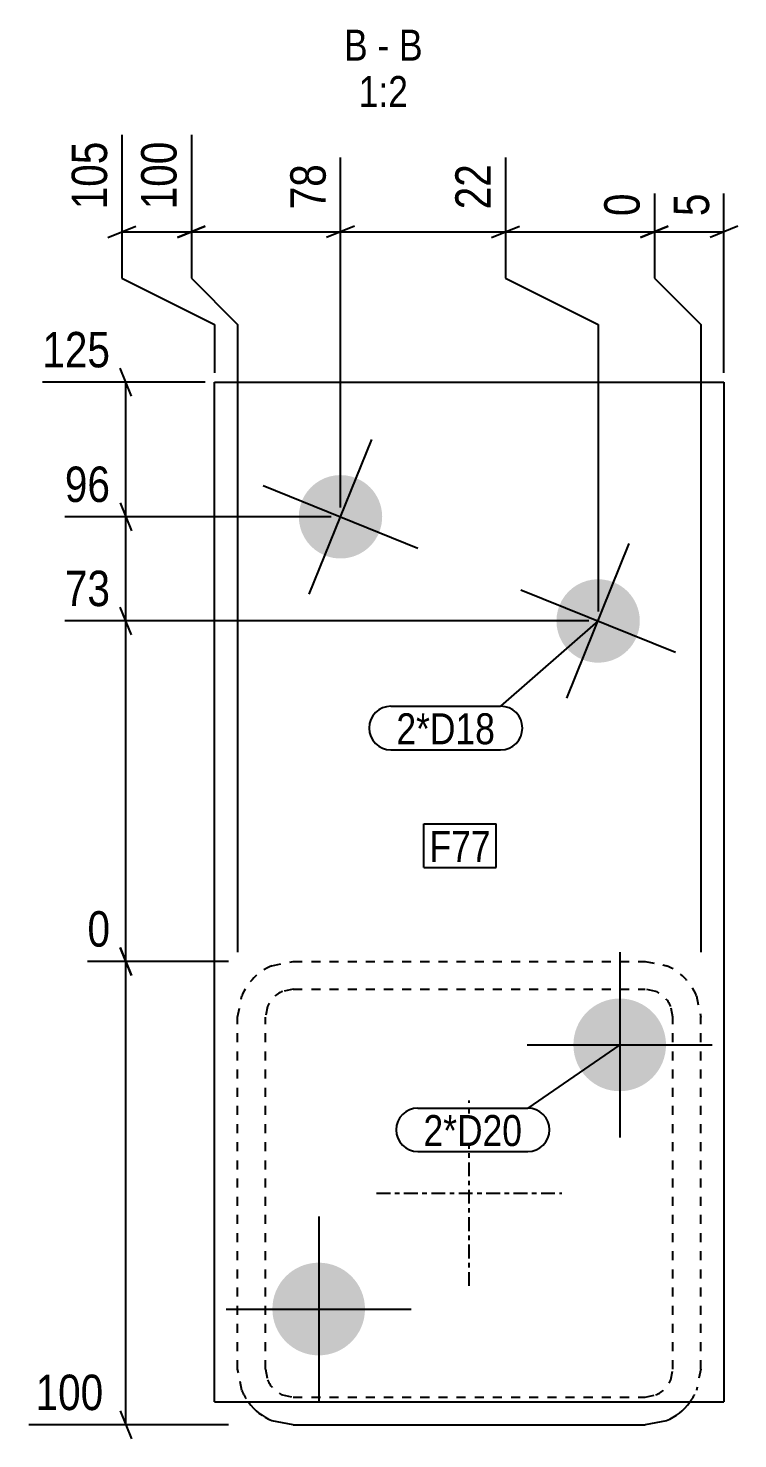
# Model space of a CAD drawing. Header units: millimetres. Extents: x 7 to 27923, y 5 to 621.
# Drawn here: x 27770.1 to 27923.4, y 4.8 to 309.2 of the extents above; entities that cross this region are included whole.
import ezdxf

# ---------------------------------------------------------------- set-up
doc = ezdxf.new("R2010")
doc.units = ezdxf.units.MM
doc.linetypes.add('DXK_LINE_DOT2', pattern=[3.9198, 1.9599, -1.9599])
doc.linetypes.add('DXK_LINE_DOT3', pattern=[5.9187, 2.979, -0.9799, 0.9799, -0.9799])
for name, color, linetype in [('MÅLSÆTNING', 7, 'Continuous'), ('STÅL', 7, 'Continuous'), ('TEKST', 7, 'Continuous')]:
    doc.layers.add(name, color=color, linetype=linetype)
doc.styles.add('Arial Narrow', font='ARIALN.TTF', dxfattribs={"height": 0.2})

msp = doc.modelspace()

# ---------------------------------------------------------------- hatches: boundary and pattern name
at = {"layer": 'STÅL', "linetype": 'Continuous'}
for points in [[(27840.94, 212.1, -1), (27834.2, 195.41, -1)], [(27896.57, 189.62, -1), (27889.83, 172.93, -1)], [(27907.86, 89.8, -1), (27887.86, 89.8, -1)], [(27842.86, 32.8, -1), (27822.86, 32.8, -1)]]:
    msp.add_hatch(color=96, dxfattribs=at).paths.add_polyline_path(points)

# ---------------------------------------------------------------- linework, layer by layer
at = {"layer": 'MÅLSÆTNING', "color": 7, "linetype": 'Continuous'}
for p, q in [((27790.36, 286.18), (27790.36, 255.24)), ((27805.36, 286.18), (27805.36, 255.24)), ((27805.36, 286.18), (27805.36, 255.24)), ((27837.57, 205.75), (27837.57, 281.3)), ((27837.57, 205.75), (27837.57, 281.3)), ((27873.2, 281.3), (27873.2, 255.24)), ((27873.2, 281.3), (27873.2, 255.24)), ((27905.36, 273.52), (27905.36, 255.24)), ((27905.36, 273.52), (27905.36, 255.24)), ((27920.36, 234.8), (27920.36, 273.52)), ((27787.36, 264.04), (27793.36, 266.44)), ((27790.36, 265.24), (27805.36, 265.24)), ((27808.36, 266.44), (27802.36, 264.04)), ((27802.36, 264.04), (27808.36, 266.44)), ((27805.36, 265.24), (27837.57, 265.24)), ((27840.57, 266.44), (27834.57, 264.04)), ((27840.57, 266.44), (27834.57, 264.04)), ((27837.57, 265.24), (27873.2, 265.24)), ((27870.2, 264.04), (27876.2, 266.44)), ((27870.2, 264.04), (27876.2, 266.44)), ((27873.2, 265.24), (27905.36, 265.24)), ((27902.36, 264.04), (27908.36, 266.44)), ((27905.36, 265.24), (27920.36, 265.24)), ((27923.36, 266.44), (27917.36, 264.04)), ((27790.36, 255.24), (27810.36, 245.24)), ((27805.36, 255.24), (27815.36, 245.24)), ((27805.36, 255.24), (27815.36, 245.24)), ((27873.2, 255.24), (27893.2, 245.24)), ((27873.2, 255.24), (27893.2, 245.24)), ((27905.36, 255.24), (27915.36, 245.24)), ((27905.36, 255.24), (27915.36, 245.24)), ((27810.36, 245.24), (27810.36, 234.8)), ((27815.36, 245.24), (27815.36, 109.8)), ((27815.36, 245.24), (27815.36, 109.8)), ((27893.2, 245.24), (27893.2, 183.28)), ((27893.2, 245.24), (27893.2, 183.28)), ((27915.36, 245.24), (27915.36, 109.8)), ((27915.36, 245.24), (27915.36, 109.8)), ((27792.41, 229.8), (27790.01, 235.8)), ((27808.36, 232.8), (27773.19, 232.8)), ((27791.21, 203.75), (27791.21, 232.8)), ((27790.01, 206.75), (27792.41, 200.75)), ((27790.01, 206.75), (27792.41, 200.75)), ((27835.57, 203.75), (27778.06, 203.75)), ((27835.57, 203.75), (27778.06, 203.75)), ((27791.21, 181.28), (27791.21, 203.75)), ((27792.41, 178.28), (27790.01, 184.28)), ((27792.41, 178.28), (27790.01, 184.28)), ((27891.2, 181.28), (27778.06, 181.28)), ((27891.2, 181.28), (27778.06, 181.28)), ((27791.21, 107.8), (27791.21, 181.28)), ((27792.41, 104.8), (27790.01, 110.8)), ((27813.36, 107.8), (27782.94, 107.8)), ((27813.36, 107.8), (27782.94, 107.8)), ((27791.21, 7.8), (27791.21, 107.8)), ((27790.01, 10.8), (27792.41, 4.8)), ((27813.36, 7.8), (27770.27, 7.8))]:
    msp.add_line(p, q, dxfattribs=at)
at = {"layer": 'STÅL', "color": 2, "linetype": 'Continuous'}
for p, q in [((27810.36, 12.8), (27810.36, 232.8)), ((27810.36, 232.8), (27920.36, 232.8)), ((27920.36, 232.8), (27920.36, 12.8)), ((27810.36, 12.8), (27920.36, 12.8)), ((27827.36, 7.8), (27822.77, 8.71)), ((27827.36, 7.8), (27903.36, 7.8)), ((27907.96, 8.71), (27903.36, 7.8))]:
    msp.add_line(p, q, dxfattribs=at)
at = {"layer": 'STÅL', "color": 96, "linetype": 'Continuous'}
for p, q in [((27830.82, 187.06), (27844.31, 220.44)), ((27820.88, 210.5), (27854.26, 197.01)), ((27886.45, 164.59), (27899.94, 197.96)), ((27876.51, 188.02), (27909.89, 174.53)), ((27897.86, 109.8), (27897.86, 69.8)), ((27877.86, 89.8), (27917.86, 89.8)), ((27832.86, 52.8), (27832.86, 12.8)), ((27812.86, 32.8), (27852.86, 32.8))]:
    msp.add_line(p, q, dxfattribs=at)
at = {"layer": 'STÅL', "color": 7, "linetype": 'DXK_LINE_DOT2'}
for p, q in [((27822.77, 106.89), (27827.36, 107.8)), ((27827.36, 107.8), (27903.36, 107.8)), ((27903.36, 107.8), (27907.96, 106.89)), ((27827.36, 101.8), (27825.07, 101.34)), ((27827.36, 101.8), (27903.36, 101.8)), ((27905.66, 101.34), (27903.36, 101.8)), ((27815.36, 95.8), (27816.28, 100.39)), ((27821.82, 98.1), (27821.36, 95.8)), ((27909.36, 95.8), (27908.91, 98.1)), ((27914.45, 100.39), (27915.36, 95.8)), ((27815.36, 19.8), (27815.36, 95.8)), ((27821.36, 19.8), (27821.36, 95.8)), ((27909.36, 19.8), (27909.36, 95.8)), ((27915.36, 19.8), (27915.36, 95.8)), ((27816.28, 15.21), (27815.36, 19.8)), ((27821.36, 19.8), (27821.82, 17.5)), ((27908.91, 17.5), (27909.36, 19.8)), ((27915.36, 19.8), (27914.45, 15.21)), ((27825.07, 14.26), (27827.36, 13.8)), ((27827.36, 13.8), (27903.36, 13.8)), ((27903.36, 13.8), (27905.66, 14.26))]:
    msp.add_line(p, q, dxfattribs=at)
at = {"layer": 'STÅL', "color": 7, "linetype": 'DXK_LINE_DOT3'}
for p, q in [((27865.36, 37.8), (27865.36, 77.8)), ((27845.36, 57.8), (27885.36, 57.8))]:
    msp.add_line(p, q, dxfattribs=at)
at = {"layer": 'STÅL', "color": 7, "linetype": 'DXK_LINE_DOT2'}
for centre, radius, start, end in [((27827.36, 95.8), 12, 112.5, 157.5), ((27903.36, 95.8), 12, 22.5, 67.5), ((27827.36, 95.8), 6, 112.5, 157.5), ((27903.36, 95.8), 6, 22.5, 67.5), ((27827.36, 19.8), 6, 202.5, 247.5), ((27903.36, 19.8), 6, 292.5, 337.5), ((27827.36, 19.8), 12, 202.5, 216.4486), ((27903.36, 19.8), 12, 323.5514, 337.5)]:
    msp.add_arc(centre, radius, start, end, dxfattribs=at)
at = {"layer": 'STÅL', "color": 2, "linetype": 'Continuous'}
for centre, start, end in [((27827.36, 19.8), 216.4486, 247.5), ((27903.36, 19.8), 292.5, 323.5514)]:
    msp.add_arc(centre, 12, start, end, dxfattribs=at)

# ---------------------------------------------------------------- wipeouts: each hides what was drawn before it
at = {"color": 0, "linetype": 'Continuous'}
for points, layer in [([(27788.76, 286.32), (27777.56, 286.32), (27777.56, 268.5), (27788.76, 268.5)], 'MÅLSÆTNING'), ([(27803.76, 286.32), (27792.56, 286.32), (27792.56, 268.5), (27803.76, 268.5)], 'MÅLSÆTNING'), ([(27835.97, 281.45), (27824.77, 281.45), (27824.77, 268.5), (27835.97, 268.5)], 'MÅLSÆTNING'), ([(27871.6, 281.45), (27860.4, 281.45), (27860.4, 268.5), (27871.6, 268.5)], 'MÅLSÆTNING'), ([(27787.96, 9.4), (27787.96, 20.6), (27770.13, 20.6), (27770.13, 9.4)], 'MÅLSÆTNING'), ([(27843.44, 302.18), (27843.44, 309.18), (27838.33, 309.18), (27838.33, 302.18)], 'TEKST'), ([(27848.09, 302.18), (27848.09, 309.18), (27845.54, 309.18), (27845.54, 302.18)], 'TEKST'), ([(27855.31, 302.18), (27855.31, 309.18), (27850.19, 309.18), (27850.19, 302.18)], 'TEKST'), ([(27852.15, 292.18), (27852.15, 299.18), (27841.49, 299.18), (27841.49, 292.18)], 'TEKST')]:
    msp.add_wipeout(points, dxfattribs=at).dxf.layer = layer
at = {"color": 0}
for points in [[(27870.95, 154.67), (27870.95, 161.67), (27849.64, 161.67), (27849.64, 154.67)], [(27870.01, 129.29), (27870.01, 136.29), (27856.79, 136.29), (27856.79, 129.29)]]:
    msp.add_wipeout(points, dxfattribs=at).dxf.layer = 'TEKST'

# ---------------------------------------------------------------- next in the draw order: texts
at = {"layer": 'MÅLSÆTNING', "color": 3, "linetype": 'Continuous', "style": 'Arial Narrow'}
for s, p in [('105', (27787.16, 270.1)), ('100', (27802.16, 270.1)), ('78', (27834.37, 270.1)), ('22', (27870, 270.1))]:
    msp.add_text(s, height=7.635, rotation=90.0002, dxfattribs=at).set_placement(p)
msp.add_text('100', height=7.635, dxfattribs=at).set_placement((27771.73, 11))
at = {"layer": 'TEKST', "color": 3, "linetype": 'Continuous', "style": 'Arial Narrow'}
for s, height, p in [('B', 6.68, (27838.33, 302.18)), ('B', 6.68, (27850.19, 302.18)), ('-', 6.68, (27845.54, 302.18)), ('1:2', 6.681, (27841.49, 292.18))]:
    msp.add_text(s, height=height, dxfattribs=at).set_placement(p)

# ---------------------------------------------------------------- next in the draw order: wipeouts: each hides what was drawn before it
at = {"color": 0, "linetype": 'Continuous'}
for points in [[(27918.76, 275.12), (27907.56, 275.12), (27907.56, 267.04), (27918.76, 267.04)], [(27789.41, 234.4), (27789.41, 245.6), (27771.59, 245.6), (27771.59, 234.4)], [(27789.41, 205.35), (27789.41, 216.55), (27776.46, 216.55), (27776.46, 205.35)], [(27789.41, 182.88), (27789.41, 194.08), (27776.46, 194.08), (27776.46, 182.88)], [(27789.41, 109.4), (27789.41, 120.6), (27781.34, 120.6), (27781.34, 109.4)]]:
    msp.add_wipeout(points, dxfattribs=at).dxf.layer = 'MÅLSÆTNING'
at = {"color": 0}
for points in [[(27870.95, 154.67), (27870.95, 161.67), (27849.64, 161.67), (27849.64, 154.67)], [(27870.01, 129.29), (27870.01, 136.29), (27856.79, 136.29), (27856.79, 129.29)], [(27876.8, 67.97), (27876.8, 74.97), (27855.49, 74.97), (27855.49, 67.97)]]:
    msp.add_wipeout(points, dxfattribs=at).dxf.layer = 'TEKST'

# ---------------------------------------------------------------- next in the draw order: linework, layer by layer
at = {"layer": 'MÅLSÆTNING', "color": 7, "linetype": 'Continuous'}
for p, q in [((27908.36, 266.44), (27902.36, 264.04)), ((27790.01, 110.8), (27792.41, 104.8))]:
    msp.add_line(p, q, dxfattribs=at)
at = {"layer": 'TEKST', "color": 7, "linetype": 'Continuous'}
for p, q in [((27893.2, 181.28), (27872.15, 162.87)), ((27848.44, 162.87), (27872.15, 162.87)), ((27848.44, 153.47), (27872.15, 153.47)), ((27855.59, 137.49), (27871.21, 137.49)), ((27855.59, 128.09), (27855.59, 137.49)), ((27871.21, 128.09), (27871.21, 137.49)), ((27855.59, 128.09), (27871.21, 128.09))]:
    msp.add_line(p, q, dxfattribs=at)
for centre, start, end in [((27848.44, 158.17), 90, 270), ((27872.15, 158.17), 270, 90)]:
    msp.add_arc(centre, 4.7, start, end, dxfattribs=at)

# ---------------------------------------------------------------- next in the draw order: texts
at = {"layer": 'MÅLSÆTNING', "color": 3, "linetype": 'Continuous', "style": 'Arial Narrow'}
msp.add_text('5', height=7.64, rotation=90.0002, dxfattribs=at).set_placement((27917.16, 268.64))
for s, height, p in [('125', 7.635, (27773.19, 236)), ('96', 7.635, (27778.06, 206.95)), ('73', 7.635, (27778.06, 184.48)), ('0', 7.64, (27782.94, 111))]:
    msp.add_text(s, height=height, dxfattribs=at).set_placement(p)
at = {"layer": 'TEKST', "color": 3, "style": 'Arial Narrow'}
for s, p in [('2*D18', (27849.64, 154.67)), ('F77', (27856.79, 129.29))]:
    msp.add_text(s, height=6.681, dxfattribs=at).set_placement(p)

# ---------------------------------------------------------------- next in the draw order: wipeouts: each hides what was drawn before it
at = {"color": 0}
msp.add_wipeout([(27876.8, 67.97), (27876.8, 74.97), (27855.49, 74.97), (27855.49, 67.97)], dxfattribs=at).dxf.layer = 'TEKST'

# ---------------------------------------------------------------- next in the draw order: linework, layer by layer
at = {"layer": 'TEKST', "color": 7, "linetype": 'Continuous'}
for p, q in [((27897.86, 89.8), (27878, 76.17)), ((27854.29, 76.17), (27878, 76.17)), ((27854.29, 66.77), (27878, 66.77))]:
    msp.add_line(p, q, dxfattribs=at)
for centre, start, end in [((27854.29, 71.47), 90, 270), ((27878, 71.47), 270, 90)]:
    msp.add_arc(centre, 4.7, start, end, dxfattribs=at)

# ---------------------------------------------------------------- next in the draw order: texts
at = {"layer": 'TEKST', "color": 3, "style": 'Arial Narrow'}
msp.add_text('2*D20', height=6.681, dxfattribs=at).set_placement((27855.49, 67.97))

# ---------------------------------------------------------------- next in the draw order: wipeouts: each hides what was drawn before it
at = {"color": 0, "linetype": 'Continuous'}
msp.add_wipeout([(27903.76, 275.12), (27892.56, 275.12), (27892.56, 267.04), (27903.76, 267.04)], dxfattribs=at).dxf.layer = 'MÅLSÆTNING'

# ---------------------------------------------------------------- next in the draw order: texts
at = {"layer": 'MÅLSÆTNING', "color": 3, "linetype": 'Continuous', "style": 'Arial Narrow'}
msp.add_text('0', height=7.64, rotation=90.0002, dxfattribs=at).set_placement((27902.16, 268.64))

doc.saveas('drawing.dxf')
